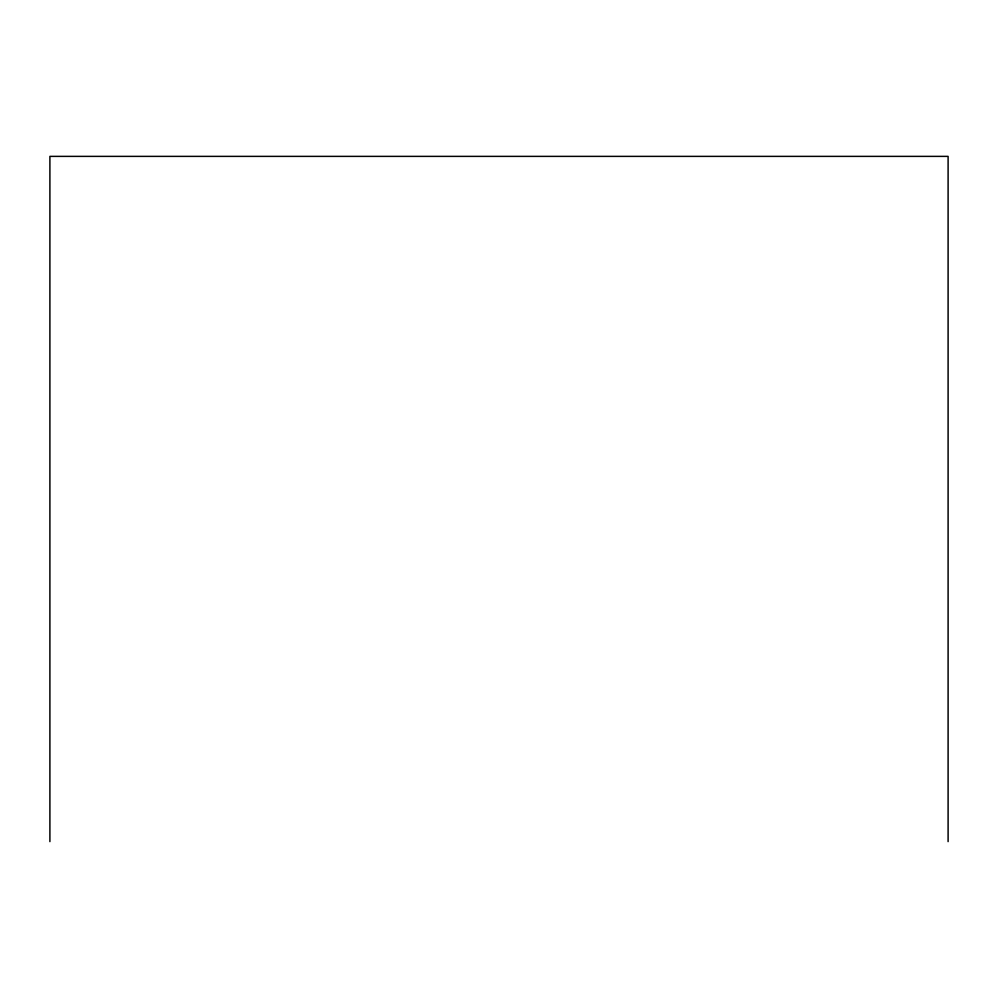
<?xml version="1.0" encoding="UTF-8"?>
<svg xmlns="http://www.w3.org/2000/svg" width="998" height="998" viewBox="0 0 998 998"><rect width="100%" height="100%" fill="white"/><g stroke="black" fill="none" stroke-linecap="round" stroke-linejoin="round"><path stroke-width="1.5" d="M948.1 841.626L948.1 156.374L49.9 156.374L49.9 841.626"/></g></svg>
